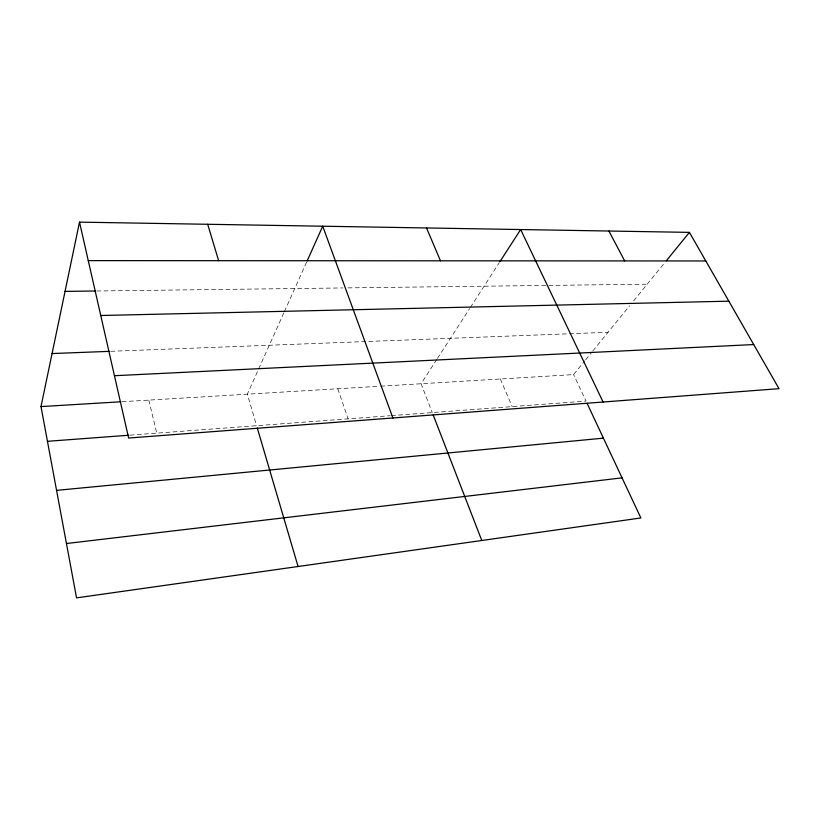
<?xml version="1.0" encoding="UTF-8"?>
<svg xmlns="http://www.w3.org/2000/svg" width="820" height="820" viewBox="0 0 820 820"><rect width="100%" height="100%" fill="white"/><g stroke="black" fill="none" stroke-linecap="round" stroke-linejoin="round"><path stroke-width="0.61" stroke-dasharray="4.1 3.07" d="M283.843 312.84L247.332 394.184L256.609 425.693M284.366 311.692L306.67 261.99M436.783 359.447L421.09 383.75L432.253 412.562M437.46 358.391L469.655 308.545M470.342 307.479L499.257 262.687M380.705 386.179L573.59 374.586L584.803 360.82M585.603 359.836L592.009 351.964M592.809 350.981L629.627 305.788M633.624 300.878L664.733 262.677M130.093 435.143L390.176 415.709M391.447 415.617L586.023 401.082L573.59 374.586M122.159 401.708L379.434 386.251M110.874 351.298L608.03 332.295M96.801 290.987L342.986 287.943M348.069 287.882L547.586 285.421M548.857 285.401L647.216 284.191M500.323 378.994L512.182 406.597M337.779 388.752L348.1 418.856M148.789 400.109L156.794 433.144"/><path stroke-width="1.23" d="M587.11 403.399L640.871 517.963L76.547 597.872L41 406.587L79.509 222.128L689.415 232.378L779 388.67L128.627 438.034L79.509 222.128M307.182 260.842L322.731 226.207L392.882 417.974M499.954 261.611L520.659 229.538L603.089 402.015M666.322 260.729L689.415 232.378M66.451 543.527L622.052 477.855M56.57 490.36L603.418 438.146M47.457 441.314L128.822 435.235M41 406.587L120.888 401.779M114.451 375.714L753.713 344.554M52.07 353.553L109.593 351.349M100.757 315.505L728.857 301.176M65.057 291.377L95.54 291.008M88.273 260.616L705.805 260.965M608.901 231.025L624.676 260.914M426.523 227.96L440.483 260.811M433.175 414.94L481.781 540.493M207.696 224.28L218.643 260.688M257.316 428.081L298.08 566.507"/></g></svg>
